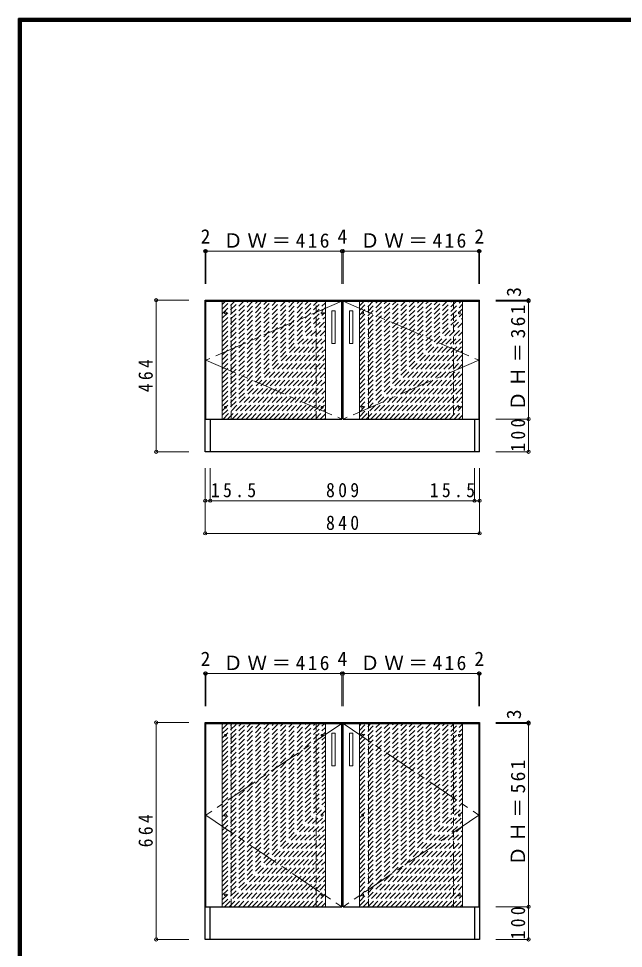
# Model space of a CAD drawing. Units: millimetres at full size, sheet at 1:20. Extents: x -52854 to 3800, y -107878 to 2783.
# Drawn here: x -4000 to -2148, y -63 to 2783 of the extents above; entities that cross this region are included whole.
import ezdxf
from ezdxf.enums import TextEntityAlignment as Align

# ---------------------------------------------------------------- set-up
doc = ezdxf.new("R2010")
doc.units = ezdxf.units.MM
doc.header["$LTSCALE"] = 20
doc.header["$PDMODE"] = 32
doc.header["$PDSIZE"] = 10
doc.linetypes.add('CHAIN1', pattern=[8, 5, -1, 1, -1])
doc.linetypes.add('DASHED1', pattern=[1.8, 1.2, -0.6])
for name, color, linetype, lineweight in [('0-1_本体', 2, 'Continuous', 35), ('0-7_', 4, 'CHAIN1', 9), ('0-B_寸法', 7, 'Continuous', 9), ('1-2_扉', 3, 'Continuous', 25), ('1-3_扉仕上', 7, 'Continuous', 18), ('1-C_ハッチ', 4, 'DASHED1', 9), ('F-1_枠', 6, 'Continuous', 40)]:
    doc.layers.add(name, color=color, linetype=linetype, lineweight=lineweight)
doc.styles.add('ＭＳ ゴシック', font='')
doc.styles.get('ＭＳ ゴシック').set_extended_font_data('MS Gothic')

msp = doc.modelspace()

# ---------------------------------------------------------------- linework, layer by layer
at = {"layer": '0-1_本体', "color": 3, "lineweight": 25}
for p, q in [((-3428.78, 1921.28), (-2588.78, 1921.28)), ((-3428.78, 1457.28), (-3428.78, 1921.28)), ((-2588.78, 1457.28), (-2588.78, 1921.28)), ((-3413.28, 1557.28), (-3413.28, 1457.28)), ((-2604.28, 1557.28), (-2604.28, 1457.28)), ((-2588.78, 1457.28), (-3428.78, 1457.28)), ((-3428.78, 628.04), (-2588.78, 628.04)), ((-3428.78, -35.96), (-3428.78, 628.04)), ((-3413.28, -35.96), (-3413.28, 64.04)), ((-2604.28, 64.04), (-2604.28, -35.96))]:
    msp.add_line(p, q, dxfattribs=at)
msp.add_lwpolyline([(-2588.78, 628.04), (-2588.78, -35.96), (-3428.78, -35.96)], dxfattribs=at)
at = {"layer": '0-7_'}
for centre in [(-3366.78, 1882.28), (-3070.78, 1882.28), (-2946.78, 1882.28), (-2650.78, 1882.28), (-3366.78, 1593.28), (-3070.78, 1593.28), (-2946.78, 1593.28), (-2650.78, 1593.28), (-3366.78, 589.04), (-3070.78, 589.04), (-2946.78, 589.04), (-2650.78, 589.04), (-3366.78, 344.54), (-3070.78, 344.54), (-2946.78, 344.54), (-2650.78, 344.54), (-3366.78, 100.04), (-3070.78, 100.04), (-2946.78, 100.04), (-2650.78, 100.04)]:
    msp.add_circle(centre, 2.9, dxfattribs=at)
at = {"layer": '0-B_寸法', "color": 4}
for p, q in [((-3428.78, 2071.28), (-3426.78, 2071.28)), ((-3428.78, 2071.28), (-3428.78, 1971.28)), ((-3426.78, 2071.28), (-3426.78, 1971.28)), ((-3426.78, 2071.28), (-3010.78, 2071.28)), ((-3010.78, 2071.28), (-3010.78, 1971.28)), ((-3010.78, 2071.28), (-3006.78, 2071.28)), ((-3006.78, 2071.28), (-3006.78, 1971.28)), ((-3006.78, 2071.28), (-2590.78, 2071.28)), ((-2590.78, 2071.28), (-2590.78, 1971.28)), ((-2590.78, 2071.28), (-2588.78, 2071.28)), ((-2588.78, 2071.28), (-2588.78, 1971.28)), ((-3578.78, 1457.28), (-3578.78, 1921.28)), ((-3578.78, 1921.28), (-3478.78, 1921.28)), ((-2438.78, 1921.28), (-2538.78, 1921.28)), ((-2438.78, 1918.28), (-2538.78, 1918.28)), ((-2438.78, 1921.28), (-2438.78, 1918.28)), ((-2438.78, 1918.28), (-2438.78, 1557.28)), ((-2438.78, 1557.28), (-2538.78, 1557.28)), ((-2438.78, 1557.28), (-2438.78, 1457.28)), ((-3578.78, 1457.28), (-3478.78, 1457.28)), ((-2438.78, 1457.28), (-2538.78, 1457.28)), ((-3428.78, 1207.28), (-3428.78, 1407.28)), ((-3413.28, 1307.28), (-3413.28, 1407.28)), ((-2604.28, 1307.28), (-2604.28, 1407.28)), ((-2588.78, 1207.28), (-2588.78, 1407.28)), ((-3428.78, 1307.28), (-3413.28, 1307.28)), ((-3413.28, 1307.28), (-2604.28, 1307.28)), ((-2604.28, 1307.28), (-2588.78, 1307.28)), ((-3428.78, 1207.28), (-2588.78, 1207.28)), ((-3428.78, 778.04), (-3426.78, 778.04)), ((-3428.78, 778.04), (-3428.78, 678.04)), ((-3426.78, 778.04), (-3426.78, 678.04)), ((-3426.78, 778.04), (-3010.78, 778.04)), ((-3010.78, 778.04), (-3010.78, 678.04)), ((-3010.78, 778.04), (-3006.78, 778.04)), ((-3006.78, 778.04), (-3006.78, 678.04)), ((-3006.78, 778.04), (-2590.78, 778.04)), ((-2590.78, 778.04), (-2590.78, 678.04)), ((-2590.78, 778.04), (-2588.78, 778.04)), ((-2588.78, 778.04), (-2588.78, 678.04)), ((-3578.78, -35.96), (-3578.78, 628.04)), ((-3578.78, 628.04), (-3478.78, 628.04)), ((-2438.78, 628.04), (-2538.78, 628.04)), ((-2438.78, 628.04), (-2438.78, 625.04)), ((-2438.78, 625.04), (-2538.78, 625.04)), ((-2438.78, 625.04), (-2438.78, 64.04)), ((-2438.78, 64.04), (-2538.78, 64.04)), ((-2438.78, 64.04), (-2438.78, -35.96)), ((-3578.78, -35.96), (-3478.78, -35.96)), ((-2438.78, -35.96), (-2538.78, -35.96))]:
    msp.add_line(p, q, dxfattribs=at)
at = {"layer": '0-B_寸法'}
for p in [(-3428.78, 2071.28), (-3426.78, 2071.28), (-3010.78, 2071.28), (-3006.78, 2071.28), (-2590.78, 2071.28), (-2588.78, 2071.28), (-3578.78, 1921.28), (-2438.78, 1921.28), (-2438.78, 1918.28), (-2438.78, 1557.28), (-3578.78, 1457.28), (-2438.78, 1457.28), (-3428.78, 1307.28), (-3413.28, 1307.28), (-2604.28, 1307.28), (-2588.78, 1307.28), (-3428.78, 1207.28), (-2588.78, 1207.28), (-3428.78, 778.04), (-3426.78, 778.04), (-3010.78, 778.04), (-3006.78, 778.04), (-2590.78, 778.04), (-2588.78, 778.04), (-3578.78, 628.04), (-2438.78, 628.04), (-2438.78, 625.04), (-2438.78, 64.04), (-3578.78, -35.96), (-2438.78, -35.96)]:
    msp.add_point(p, dxfattribs=at)
at = {"layer": '1-2_扉'}
for p, q in [((-3426.78, 1557.28), (-3426.78, 1918.28)), ((-3426.78, 1918.28), (-3010.78, 1918.28)), ((-3010.78, 1557.28), (-3010.78, 1918.28)), ((-3006.78, 1918.28), (-2590.78, 1918.28)), ((-3006.78, 1557.28), (-3006.78, 1918.28)), ((-2590.78, 1918.28), (-2590.78, 1557.28)), ((-3426.78, 1557.28), (-3010.78, 1557.28)), ((-3006.78, 1557.28), (-2590.78, 1557.28)), ((-3426.78, 64.04), (-3426.78, 625.04)), ((-3426.78, 625.04), (-3010.78, 625.04)), ((-3010.78, 64.04), (-3010.78, 625.04)), ((-2590.78, 625.04), (-2590.78, 64.04)), ((-3426.78, 64.04), (-3010.78, 64.04)), ((-3006.78, 64.04), (-2590.78, 64.04))]:
    msp.add_line(p, q, dxfattribs=at)
at = {"layer": '1-2_扉', "color": 4, "linetype": 'CHAIN1', "lineweight": 9}
for p, q in [((-3010.78, 1918.28), (-3426.78, 1737.78)), ((-3006.78, 1918.28), (-2590.78, 1737.78)), ((-3426.78, 1737.78), (-3010.78, 1557.28)), ((-2590.78, 1737.78), (-3006.78, 1557.28))]:
    msp.add_line(p, q, dxfattribs=at)
for points in [[(-3010.78, 625.04), (-3426.78, 344.54), (-3010.78, 64.04)], [(-3006.78, 625.04), (-2590.78, 344.54), (-3006.78, 64.04)]]:
    msp.add_lwpolyline(points, dxfattribs=at)
at = {"layer": '1-2_扉'}
msp.add_lwpolyline([(-3006.78, 64.04), (-3006.78, 625.04), (-2590.78, 625.04)], dxfattribs=at)
at = {"layer": '1-3_扉仕上'}
for p, q in [((-3376.78, 1557.28), (-3376.78, 1918.28)), ((-3060.78, 1557.28), (-3060.78, 1918.28)), ((-2956.78, 1557.28), (-2956.78, 1918.28)), ((-2640.78, 1918.28), (-2640.78, 1557.28)), ((-3376.78, 64.04), (-3376.78, 625.04)), ((-3060.78, 64.04), (-3060.78, 625.04)), ((-2956.78, 64.04), (-2956.78, 625.04)), ((-2640.78, 625.04), (-2640.78, 64.04))]:
    msp.add_line(p, q, dxfattribs=at)
at = {"layer": '1-3_扉仕上', "linetype": 'DASHED1'}
for p, q in [((-3348.78, 1557.28), (-3348.78, 1918.28)), ((-3088.78, 1557.28), (-3088.78, 1918.28)), ((-2928.78, 1557.28), (-2928.78, 1918.28)), ((-2668.78, 1918.28), (-2668.78, 1557.28)), ((-3348.78, 64.04), (-3348.78, 625.04)), ((-3088.78, 64.04), (-3088.78, 625.04)), ((-2928.78, 64.04), (-2928.78, 625.04)), ((-2668.78, 625.04), (-2668.78, 64.04))]:
    msp.add_line(p, q, dxfattribs=at)
at = {"layer": '1-3_扉仕上'}
for points in [[(-3040.78, 1788.28), (-3030.78, 1788.28), (-3030.78, 1888.28), (-3040.78, 1888.28)], [(-2986.78, 1788.28), (-2976.78, 1788.28), (-2976.78, 1888.28), (-2986.78, 1888.28)], [(-3040.78, 495.04), (-3030.78, 495.04), (-3030.78, 595.04), (-3040.78, 595.04)], [(-2986.78, 495.04), (-2976.78, 495.04), (-2976.78, 595.04), (-2986.78, 595.04)]]:
    msp.add_lwpolyline(points, close=True, dxfattribs=at)
at = {"layer": '1-C_ハッチ'}
for p, q in [((-3376.78, 1611.2), (-3069.7, 1918.28)), ((-3376.78, 1625.34), (-3083.85, 1918.28)), ((-3376.78, 1639.48), (-3097.99, 1918.28)), ((-3376.78, 1653.62), (-3112.13, 1918.28)), ((-3376.78, 1667.77), (-3126.27, 1918.28)), ((-3376.78, 1681.91), (-3140.41, 1918.28)), ((-3376.78, 1696.05), (-3154.56, 1918.28)), ((-3376.78, 1710.19), (-3168.7, 1918.28)), ((-3376.78, 1724.33), (-3182.84, 1918.28)), ((-3376.78, 1738.48), (-3196.98, 1918.28)), ((-3376.78, 1752.62), (-3211.12, 1918.28)), ((-3376.78, 1766.76), (-3225.27, 1918.28)), ((-3376.78, 1780.9), (-3239.41, 1918.28)), ((-3376.78, 1795.05), (-3253.55, 1918.28)), ((-3376.78, 1809.19), (-3267.69, 1918.28)), ((-3376.78, 1823.33), (-3281.83, 1918.28)), ((-3376.78, 1837.47), (-3295.98, 1918.28)), ((-3376.78, 1851.61), (-3310.12, 1918.28)), ((-3376.78, 1865.76), (-3324.26, 1918.28)), ((-3376.78, 1879.9), (-3338.4, 1918.28)), ((-3376.78, 1894.04), (-3352.55, 1918.28)), ((-3376.78, 1908.18), (-3366.69, 1918.28)), ((-3376.78, 1597.06), (-3060.78, 1913.06)), ((-2956.78, 1606.93), (-2645.44, 1918.28)), ((-2956.78, 1621.08), (-2659.58, 1918.28)), ((-2956.78, 1635.22), (-2673.72, 1918.28)), ((-2956.78, 1649.36), (-2687.87, 1918.28)), ((-2956.78, 1663.5), (-2702.01, 1918.28)), ((-2956.78, 1677.64), (-2716.15, 1918.28)), ((-2956.78, 1691.79), (-2730.29, 1918.28)), ((-2956.78, 1705.93), (-2744.43, 1918.28)), ((-2956.78, 1720.07), (-2758.58, 1918.28)), ((-2956.78, 1734.21), (-2772.72, 1918.28)), ((-2956.78, 1748.36), (-2786.86, 1918.28)), ((-2956.78, 1762.5), (-2801, 1918.28)), ((-2956.78, 1776.64), (-2815.14, 1918.28)), ((-2956.78, 1790.78), (-2829.29, 1918.28)), ((-2956.78, 1804.92), (-2843.43, 1918.28)), ((-2956.78, 1819.07), (-2857.57, 1918.28)), ((-2956.78, 1833.21), (-2871.71, 1918.28)), ((-2956.78, 1847.35), (-2885.86, 1918.28)), ((-2956.78, 1861.49), (-2900, 1918.28)), ((-2956.78, 1875.63), (-2914.14, 1918.28)), ((-2956.78, 1889.78), (-2928.28, 1918.28)), ((-2956.78, 1903.92), (-2942.42, 1918.28)), ((-2956.78, 1918.06), (-2956.57, 1918.28)), ((-2956.78, 1592.79), (-2640.78, 1908.79)), ((-3376.78, 1582.91), (-3060.78, 1898.91)), ((-3376.78, 1568.77), (-3060.78, 1884.77)), ((-2956.78, 1578.65), (-2640.78, 1894.65)), ((-2956.78, 1564.51), (-2640.78, 1880.51)), ((-3374.13, 1557.28), (-3060.78, 1870.63)), ((-3359.99, 1557.28), (-3060.78, 1856.49)), ((-2949.87, 1557.28), (-2640.78, 1866.37)), ((-2935.73, 1557.28), (-2640.78, 1852.22)), ((-3345.85, 1557.28), (-3060.78, 1842.34)), ((-3331.71, 1557.28), (-3060.78, 1828.2)), ((-2921.59, 1557.28), (-2640.78, 1838.08)), ((-2907.44, 1557.28), (-2640.78, 1823.94)), ((-3317.57, 1557.28), (-3060.78, 1814.06)), ((-3303.42, 1557.28), (-3060.78, 1799.92)), ((-2893.3, 1557.28), (-2640.78, 1809.8)), ((-2879.16, 1557.28), (-2640.78, 1795.65)), ((-3289.28, 1557.28), (-3060.78, 1785.78)), ((-3275.14, 1557.28), (-3060.78, 1771.63)), ((-2865.02, 1557.28), (-2640.78, 1781.51)), ((-2850.88, 1557.28), (-2640.78, 1767.37)), ((-3261, 1557.28), (-3060.78, 1757.49)), ((-3246.86, 1557.28), (-3060.78, 1743.35)), ((-2836.73, 1557.28), (-2640.78, 1753.23)), ((-2822.59, 1557.28), (-2640.78, 1739.09)), ((-3232.71, 1557.28), (-3060.78, 1729.21)), ((-3218.57, 1557.28), (-3060.78, 1715.07)), ((-2808.45, 1557.28), (-2640.78, 1724.94)), ((-2794.31, 1557.28), (-2640.78, 1710.8)), ((-3204.43, 1557.28), (-3060.78, 1700.92)), ((-3190.29, 1557.28), (-3060.78, 1686.78)), ((-2780.16, 1557.28), (-2640.78, 1696.66)), ((-2766.02, 1557.28), (-2640.78, 1682.52)), ((-3176.14, 1557.28), (-3060.78, 1672.64)), ((-3162, 1557.28), (-3060.78, 1658.5)), ((-2751.88, 1557.28), (-2640.78, 1668.38)), ((-2737.74, 1557.28), (-2640.78, 1654.23)), ((-3147.86, 1557.28), (-3060.78, 1644.36)), ((-3133.72, 1557.28), (-3060.78, 1630.21)), ((-2723.6, 1557.28), (-2640.78, 1640.09)), ((-2709.45, 1557.28), (-2640.78, 1625.95)), ((-3119.58, 1557.28), (-3060.78, 1616.07)), ((-3105.43, 1557.28), (-3060.78, 1601.93)), ((-2695.31, 1557.28), (-2640.78, 1611.81)), ((-2681.17, 1557.28), (-2640.78, 1597.66)), ((-3091.29, 1557.28), (-3060.78, 1587.79)), ((-3077.15, 1557.28), (-3060.78, 1573.64)), ((-2667.03, 1557.28), (-2640.78, 1583.52)), ((-2652.89, 1557.28), (-2640.78, 1569.38)), ((-3063.01, 1557.28), (-3060.78, 1559.5)), ((-3376.78, 311.19), (-3062.93, 625.04)), ((-3376.78, 325.33), (-3077.07, 625.04)), ((-3376.78, 339.47), (-3091.22, 625.04)), ((-3376.78, 353.61), (-3105.36, 625.04)), ((-3376.78, 367.76), (-3119.5, 625.04)), ((-3376.78, 381.9), (-3133.64, 625.04)), ((-3376.78, 396.04), (-3147.78, 625.04)), ((-3376.78, 410.18), (-3161.93, 625.04)), ((-3376.78, 424.32), (-3176.07, 625.04)), ((-3376.78, 438.47), (-3190.21, 625.04)), ((-3376.78, 452.61), (-3204.35, 625.04)), ((-3376.78, 466.75), (-3218.5, 625.04)), ((-3376.78, 480.89), (-3232.64, 625.04)), ((-3376.78, 495.04), (-3246.78, 625.04)), ((-3376.78, 509.18), (-3260.92, 625.04)), ((-3376.78, 523.32), (-3275.06, 625.04)), ((-3376.78, 537.46), (-3289.21, 625.04)), ((-3376.78, 551.6), (-3303.35, 625.04)), ((-3376.78, 565.75), (-3317.49, 625.04)), ((-3376.78, 579.89), (-3331.63, 625.04)), ((-3376.78, 594.03), (-3345.77, 625.04)), ((-3376.78, 608.17), (-3359.92, 625.04)), ((-3376.78, 622.31), (-3374.06, 625.04)), ((-3376.78, 297.05), (-3060.78, 613.05)), ((-3376.78, 282.9), (-3060.78, 598.9)), ((-2956.78, 321.07), (-2652.81, 625.04)), ((-2956.78, 335.21), (-2666.95, 625.04)), ((-2956.78, 349.35), (-2681.09, 625.04)), ((-2956.78, 363.49), (-2695.24, 625.04)), ((-2956.78, 377.63), (-2709.38, 625.04)), ((-2956.78, 391.78), (-2723.52, 625.04)), ((-2956.78, 405.92), (-2737.66, 625.04)), ((-2956.78, 420.06), (-2751.8, 625.04)), ((-2956.78, 434.2), (-2765.95, 625.04)), ((-2956.78, 448.34), (-2780.09, 625.04)), ((-2956.78, 462.49), (-2794.23, 625.04)), ((-2956.78, 476.63), (-2808.37, 625.04)), ((-2956.78, 490.77), (-2822.52, 625.04)), ((-2956.78, 504.91), (-2836.66, 625.04)), ((-2956.78, 519.06), (-2850.8, 625.04)), ((-2956.78, 533.2), (-2864.94, 625.04)), ((-2956.78, 547.34), (-2879.08, 625.04)), ((-2956.78, 561.48), (-2893.23, 625.04)), ((-2956.78, 575.62), (-2907.37, 625.04)), ((-2956.78, 589.77), (-2921.51, 625.04)), ((-2956.78, 603.91), (-2935.65, 625.04)), ((-2956.78, 618.05), (-2949.79, 625.04)), ((-2956.78, 306.92), (-2640.78, 622.92)), ((-2956.78, 292.78), (-2640.78, 608.78)), ((-3376.78, 268.76), (-3060.78, 584.76)), ((-3376.78, 254.62), (-3060.78, 570.62)), ((-2956.78, 278.64), (-2640.78, 594.64)), ((-2956.78, 264.5), (-2640.78, 580.5)), ((-3376.78, 240.48), (-3060.78, 556.48)), ((-3376.78, 226.33), (-3060.78, 542.33)), ((-2956.78, 250.35), (-2640.78, 566.35)), ((-2956.78, 236.21), (-2640.78, 552.21)), ((-3376.78, 212.19), (-3060.78, 528.19)), ((-3376.78, 198.05), (-3060.78, 514.05)), ((-2956.78, 222.07), (-2640.78, 538.07)), ((-2956.78, 207.93), (-2640.78, 523.93)), ((-3376.78, 183.91), (-3060.78, 499.91)), ((-3376.78, 169.77), (-3060.78, 485.77)), ((-2956.78, 193.79), (-2640.78, 509.79)), ((-2956.78, 179.64), (-2640.78, 495.64)), ((-3376.78, 155.62), (-3060.78, 471.62)), ((-3376.78, 141.48), (-3060.78, 457.48)), ((-2956.78, 165.5), (-2640.78, 481.5)), ((-2956.78, 151.36), (-2640.78, 467.36)), ((-3376.78, 127.34), (-3060.78, 443.34)), ((-3376.78, 113.2), (-3060.78, 429.2)), ((-2956.78, 137.22), (-2640.78, 453.22)), ((-2956.78, 123.08), (-2640.78, 439.08)), ((-3376.78, 99.06), (-3060.78, 415.06)), ((-3376.78, 84.91), (-3060.78, 400.91)), ((-2956.78, 108.93), (-2640.78, 424.93)), ((-2956.78, 94.79), (-2640.78, 410.79)), ((-3376.78, 70.77), (-3060.78, 386.77)), ((-3369.37, 64.04), (-3060.78, 372.63)), ((-2956.78, 80.65), (-2640.78, 396.65)), ((-2956.78, 66.51), (-2640.78, 382.51)), ((-3355.23, 64.04), (-3060.78, 358.49)), ((-3341.09, 64.04), (-3060.78, 344.34)), ((-2945.11, 64.04), (-2640.78, 368.36)), ((-2930.97, 64.04), (-2640.78, 354.22)), ((-3326.95, 64.04), (-3060.78, 330.2)), ((-3312.8, 64.04), (-3060.78, 316.06)), ((-2916.82, 64.04), (-2640.78, 340.08)), ((-2902.68, 64.04), (-2640.78, 325.94)), ((-3298.66, 64.04), (-3060.78, 301.92)), ((-3284.52, 64.04), (-3060.78, 287.78)), ((-2888.54, 64.04), (-2640.78, 311.8)), ((-2874.4, 64.04), (-2640.78, 297.65)), ((-3270.38, 64.04), (-3060.78, 273.63)), ((-3256.24, 64.04), (-3060.78, 259.49)), ((-2860.26, 64.04), (-2640.78, 283.51)), ((-2846.11, 64.04), (-2640.78, 269.37)), ((-3242.09, 64.04), (-3060.78, 245.35)), ((-3227.95, 64.04), (-3060.78, 231.21)), ((-2831.97, 64.04), (-2640.78, 255.23)), ((-2817.83, 64.04), (-2640.78, 241.09)), ((-3213.81, 64.04), (-3060.78, 217.07)), ((-3199.67, 64.04), (-3060.78, 202.92)), ((-2803.69, 64.04), (-2640.78, 226.94)), ((-2789.55, 64.04), (-2640.78, 212.8)), ((-3185.52, 64.04), (-3060.78, 188.78)), ((-3171.38, 64.04), (-3060.78, 174.64)), ((-2775.4, 64.04), (-2640.78, 198.66)), ((-2761.26, 64.04), (-2640.78, 184.52)), ((-3157.24, 64.04), (-3060.78, 160.5)), ((-3143.1, 64.04), (-3060.78, 146.35)), ((-2747.12, 64.04), (-2640.78, 170.37)), ((-2732.98, 64.04), (-2640.78, 156.23)), ((-3128.96, 64.04), (-3060.78, 132.21)), ((-3114.81, 64.04), (-3060.78, 118.07)), ((-2718.83, 64.04), (-2640.78, 142.09)), ((-2704.69, 64.04), (-2640.78, 127.95)), ((-3100.67, 64.04), (-3060.78, 103.93)), ((-3086.53, 64.04), (-3060.78, 89.79)), ((-2690.55, 64.04), (-2640.78, 113.81)), ((-2676.41, 64.04), (-2640.78, 99.66)), ((-2662.27, 64.04), (-2640.78, 85.52)), ((-3072.39, 64.04), (-3060.78, 75.64)), ((-2648.12, 64.04), (-2640.78, 71.38))]:
    msp.add_line(p, q, dxfattribs=at)
at = {"layer": 'F-1_枠'}
for p, q in [((-4000, 2783.33), (3800, 2783.33)), ((-4000, 2783.33), (-4000, -2796.67)), ((-4000, 2780), (3800, 2780)), ((-4000, 2776.67), (3800, 2776.67)), ((-3996.67, 2783.33), (-3996.67, -2796.67)), ((-3993.33, 2783.33), (-3993.33, -2796.67))]:
    msp.add_line(p, q, dxfattribs=at)

# ---------------------------------------------------------------- texts
at = {"layer": '0-B_寸法', "style": 'ＭＳ ゴシック'}
for s, p in [('2', (-3442.78, 2081.28)), ('4', (-3023.78, 2081.28)), ('2', (-2604.78, 2081.28)), ('2', (-3442.78, 788.04)), ('4', (-3023.78, 788.04)), ('2', (-2604.78, 788.04))]:
    msp.add_text(s, height=43.99, dxfattribs=at).set_placement(p, align=Align.BOTTOM_LEFT)
for p in [(-2448.78, 1931.46), (-2448.78, 638.22)]:
    msp.add_text('3', height=43.99, rotation=90, dxfattribs=at).set_placement(p, align=Align.BOTTOM_LEFT)
at = {"layer": '0-B_寸法', "char_height": 43.99, "attachment_point": 7, "style": 'ＭＳ ゴシック'}
for s, insert in [('\\T1.23;ＤＷ＝416', (-3373.28, 2081.28)), ('\\T1.23;ＤＷ＝416', (-2954.28, 2081.28)), ('\\T1.38;\\W0.9;15.5', (-3411.28, 1317.28)), ('\\T1.38;\\W0.9;809', (-3058.78, 1317.28)), ('\\T1.38;\\W0.9;15.5', (-2741.28, 1317.28)), ('\\T1.38;\\W0.9;840', (-3058.78, 1217.28)), ('\\T1.23;ＤＷ＝416', (-3373.28, 788.04)), ('\\T1.23;ＤＷ＝416', (-2954.28, 788.04))]:
    msp.add_mtext(s, dxfattribs=dict(at, insert=insert))
at = {"layer": '0-B_寸法', "char_height": 43.99, "attachment_point": 7, "rotation": 90, "style": 'ＭＳ ゴシック'}
for s, insert in [('\\T1.23;ＤＨ＝361', (-2448.78, 1582.78)), ('\\T1.38;\\W0.9;464', (-3588.78, 1639.28)), ('\\T1.38;\\W0.9;100', (-2448.78, 1457.28)), ('\\T1.23;ＤＨ＝561', (-2448.78, 189.54)), ('\\T1.38;\\W0.9;664', (-3588.78, 246.04)), ('\\T1.38;\\W0.9;100', (-2448.78, -35.96))]:
    msp.add_mtext(s, dxfattribs=dict(at, insert=insert))

doc.saveas('drawing.dxf')
